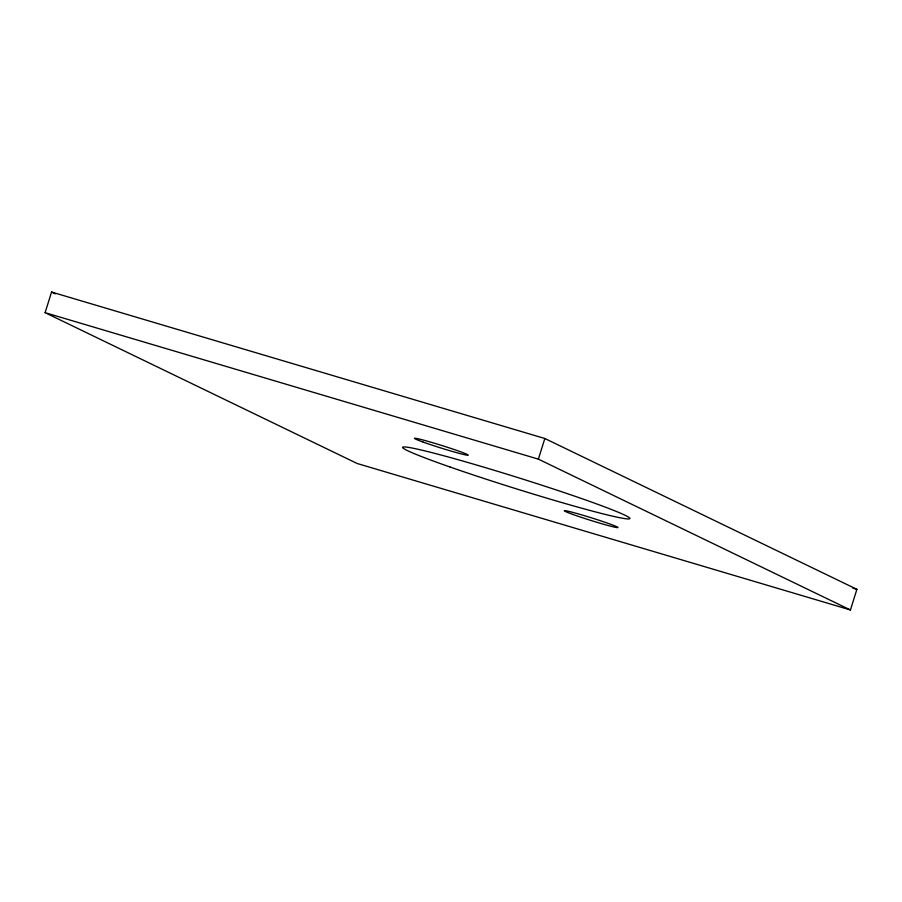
<?xml version="1.0" encoding="UTF-8"?>
<svg xmlns="http://www.w3.org/2000/svg" width="902" height="902" viewBox="0 0 902 902"><rect width="100%" height="100%" fill="white"/><g stroke="black" fill="none" stroke-linecap="round" stroke-linejoin="round"><path stroke-width="1.35" d="M45.1 312.667L51.561 292.034L544.842 438.507L856.9 589.333L850.439 609.966L357.158 463.493L45.1 312.667L538.381 459.141L850.439 609.966M538.381 459.141L544.842 438.507M852.852 588.138L856.9 589.333M51.561 292.034L55.372 293.872M423.015 442.025A28.142 1.33 17.4 0 0 467.54 455.239A28.142 1.33 17.4 0 0 433.603 442.983A28.142 1.33 17.4 0 0 423.015 442.025M572.759 514.399A28.142 1.33 17.4 0 0 617.272 527.614A28.142 1.33 17.4 0 0 583.335 515.358A28.142 1.33 17.4 0 0 572.759 514.399M450.042 467.01A119.053 5.604 17.4 0 0 629.325 518.864A119.053 5.604 17.4 0 0 469.401 462.94A119.053 5.604 17.4 0 0 450.042 467.01"/></g></svg>
